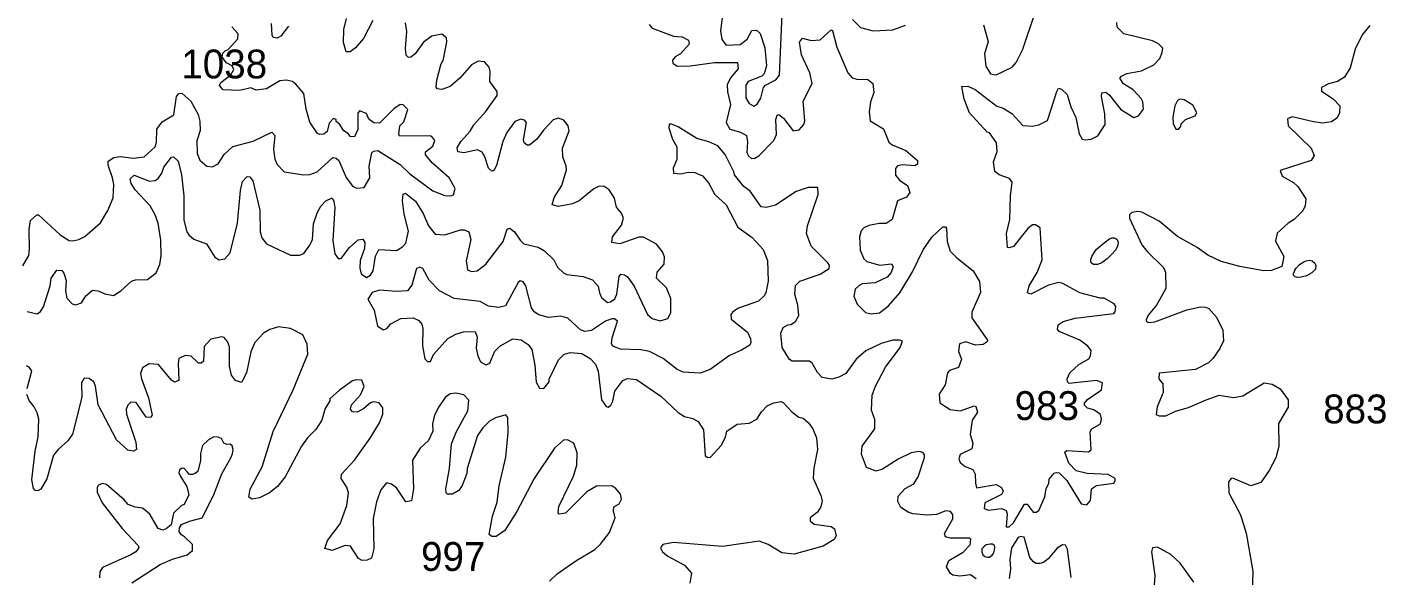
# Model space of a CAD drawing. Header units: kilometres. Extents: x 178.1 to 232.4, y 8228.7 to 8284.8.
# Drawn here: x 201.71 to 209.24, y 8243.56 to 8246.61 of the extents above; entities that cross this region are included whole.
import ezdxf

# ---------------------------------------------------------------- set-up
doc = ezdxf.new("R2010")
doc.units = ezdxf.units.KM
for name, color, linetype in [('1', 7, 'Continuous'), ('2', 7, 'Continuous'), ('21', 7, 'Continuous')]:
    doc.layers.add(name, color=color, linetype=linetype)
doc.styles.add('dgn002', font='dgn002.shx')

msp = doc.modelspace()

# ---------------------------------------------------------------- linework, layer by layer
at = {"layer": '1', "color": 5, "linetype": 'Continuous', "lineweight": 13, "flags": 128}
for points in [[(205.568, 8246.7158), (205.5507, 8246.5851), (205.5587, 8246.5371), (205.5837, 8246.5057), (205.6613, 8246.509), (205.7001, 8246.5399), (205.7256, 8246.5866), (205.7519, 8246.5895), (205.7716, 8246.5699), (205.7974, 8246.4904), (205.8071, 8246.391), (205.794, 8246.3479), (205.7804, 8246.3339), (205.7054, 8246.3042), (205.6924, 8246.2837), (205.6924, 8246.2133), (205.711, 8246.1822), (205.736, 8246.1681), (205.7544, 8246.179), (205.7751, 8246.2123), (205.7897, 8246.2719), (205.8005, 8246.2838), (205.859, 8246.314), (205.8779, 8246.3395), (205.8947, 8246.7185)], [(207.0108, 8246.6196), (207.0352, 8246.526), (207.0156, 8246.4574), (207.0234, 8246.39), (207.0482, 8246.3462), (207.0804, 8246.3411), (207.169, 8246.384), (207.1907, 8246.4096), (207.2275, 8246.4831), (207.2941, 8246.682)], [(203.143, 8246.3125), (203.107, 8246.3076), (203.0346, 8246.2639), (202.9756, 8246.2569), (202.9465, 8246.2695), (202.886, 8246.2549), (202.7942, 8246.2578), (202.7727, 8246.283), (202.7803, 8246.2994), (202.8355, 8246.3422), (202.8522, 8246.3709), (202.8442, 8246.3914), (202.8128, 8246.4087), (202.7876, 8246.4388), (202.7913, 8246.4616), (202.8037, 8246.4753), (202.822, 8246.4825), (202.8756, 8246.5415), (202.8773, 8246.5693), (202.8416, 8246.608)], [(206.2828, 8246.6493), (206.3277, 8246.6044), (206.3982, 8246.5859), (206.5062, 8246.5907), (206.5777, 8246.6165)], [(203.1973, 8246.2906), (203.1776, 8246.304), (203.143, 8246.3125)], [(202.1548, 8245.5885), (202.1841, 8245.6601), (202.1876, 8245.734), (202.1807, 8245.7711), (202.1552, 8245.8411), (202.1555, 8245.8635), (202.1879, 8245.8829), (202.224, 8245.8879), (202.2957, 8245.8798), (202.3548, 8245.8858), (202.4167, 8245.943), (202.4245, 8245.9663), (202.4254, 8246.04), (202.4558, 8246.08), (202.52, 8246.1204), (202.5346, 8246.2207), (202.5468, 8246.2375), (202.5635, 8246.2394), (202.615, 8246.1958), (202.6551, 8246.1217), (202.6634, 8246.0847), (202.6651, 8246.0335), (202.6471, 8245.9761), (202.6488, 8245.9045), (202.6637, 8245.8684), (202.7025, 8245.8341), (202.7349, 8245.8308), (202.7654, 8245.847), (202.7991, 8245.8997), (202.8465, 8245.9437), (202.9598, 8245.9745), (203.0628, 8246.0227), (203.0797, 8246.0055), (203.0733, 8245.9286), (203.0796, 8245.8732), (203.0934, 8245.8442), (203.1318, 8245.804), (203.2405, 8245.786), (203.2748, 8245.7894), (203.3152, 8245.8034), (203.402, 8245.8823), (203.42, 8245.8801), (203.4356, 8245.8658), (203.4754, 8245.7721), (203.5108, 8245.7246), (203.532, 8245.7121), (203.576, 8245.7164), (203.6063, 8245.7695), (203.6034, 8245.8353), (203.6175, 8245.9093), (203.6266, 8245.9174), (203.651, 8245.9222), (203.7745, 8245.8435), (203.8279, 8245.792), (203.9556, 8245.6972), (204.0218, 8245.673), (204.0559, 8245.6707), (204.0705, 8245.6759), (204.0809, 8245.7109), (204.0474, 8245.7711), (203.954, 8245.8518), (203.9161, 8245.897), (203.9155, 8245.9137), (203.9566, 8245.9452), (203.9666, 8245.9767), (203.9513, 8245.9988), (203.939, 8246.003), (203.7721, 8246.0016), (203.7681, 8246.0123), (203.773, 8246.0589), (203.7945, 8246.0807), (203.8167, 8246.1501), (203.7924, 8246.1757), (203.7755, 8246.177), (203.74, 8246.1529), (203.6609, 8246.074), (203.6284, 8246.075), (203.6016, 8246.096), (203.5883, 8246.1263), (203.5503, 8246.1422), (203.5394, 8246.1298), (203.5405, 8246.0379), (203.5217, 8245.9985), (203.4978, 8245.9991), (203.488, 8246.0143), (203.4619, 8246.0313), (203.439, 8246.0682), (203.4208, 8246.0829), (203.4197, 8246.0938), (203.4048, 8246.0997), (203.3813, 8246.0738), (203.3695, 8246.0279), (203.3514, 8246.0117), (203.3302, 8246.0099), (203.3159, 8246.0163)], [(203.3159, 8246.0163), (203.2743, 8246.079), (203.2545, 8246.1513), (203.2407, 8246.2375), (203.1973, 8246.2906)], [(201.6818, 8245.2816), (201.7156, 8245.3394), (201.7203, 8245.3745), (201.7171, 8245.483), (201.725, 8245.5344), (201.761, 8245.5653), (201.7703, 8245.5647), (201.8889, 8245.4547)], [(202.027, 8245.4456), (202.1131, 8245.5207), (202.1548, 8245.5885)], [(201.8889, 8245.4547), (201.9397, 8245.4229), (201.9607, 8245.4206), (201.9938, 8245.428), (202.027, 8245.4456)], [(202.2865, 8243.5244), (202.4444, 8243.6255), (202.513, 8243.6557), (202.5933, 8243.6796), (202.6233, 8243.7032), (202.6233, 8243.737), (202.5792, 8243.7785), (202.5633, 8243.7897), (202.5498, 8243.8062), (202.5516, 8243.8279), (202.5622, 8243.8465), (202.6066, 8243.8661), (202.6776, 8243.8849), (202.7404, 8244.0076), (202.7858, 8244.1274), (202.8354, 8244.217), (202.8451, 8244.2388), (202.8492, 8244.2636), (202.8441, 8244.2832), (202.8327, 8244.2936), (202.8131, 8244.2913), (202.797, 8244.2983), (202.7842, 8244.3245), (202.7651, 8244.3315), (202.7408, 8244.3328), (202.7128, 8244.3166), (202.6781, 8244.285), (202.6685, 8244.2411), (202.6683, 8244.2025), (202.6529, 8244.1412), (202.6387, 8244.1305), (202.6242, 8244.1242), (202.6066, 8244.1253), (202.5932, 8244.1397), (202.5777, 8244.1573), (202.5653, 8244.1593), (202.5509, 8244.15), (202.5478, 8244.1346), (202.5561, 8244.1131)], [(202.5561, 8244.1131), (202.5914, 8244.0572), (202.6023, 8244.0115), (202.5765, 8243.958), (202.562, 8243.9529), (202.5174, 8243.9109), (202.5054, 8243.8445), (202.4775, 8243.8233), (202.458, 8243.8166), (202.4332, 8243.8242), (202.3867, 8243.9043), (202.3621, 8243.9258), (202.3457, 8243.9372), (202.3056, 8243.9427), (202.266, 8243.9586), (202.2447, 8243.9838), (202.1471, 8244.0685), (202.1245, 8244.0747), (202.1016, 8244.0661), (202.0942, 8244.0525), (202.0943, 8244.0273), (202.1229, 8243.9674), (202.2327, 8243.8252), (202.3229, 8243.73), (202.3258, 8243.7181), (202.3083, 8243.6961), (202.2818, 8243.6783), (202.1249, 8243.609), (202.1088, 8243.5842), (202.1073, 8243.5515)]]:
    msp.add_lwpolyline(points, dxfattribs=at)
at = {"layer": '2', "color": 3, "linetype": 'Continuous', "lineweight": 0, "flags": 128}
for points in [[(203.1561, 8246.611), (203.1137, 8246.5557), (203.0931, 8246.5449), (203.0706, 8246.5495), (203.0651, 8246.562), (203.0619, 8246.6263)], [(203.6237, 8246.6423), (203.5715, 8246.5426), (203.527, 8246.4914), (203.4978, 8246.4692), (203.4764, 8246.4686), (203.4601, 8246.5217), (203.4631, 8246.5922), (203.4781, 8246.6544)], [(204.4749, 8246.0764), (204.4641, 8246.0896), (204.4448, 8246.0951), (204.4118, 8246.0822), (204.367, 8246.0223), (204.3438, 8245.9721), (204.3093, 8245.8386), (204.2947, 8245.8112), (204.2834, 8245.8077), (204.2646, 8245.8236), (204.2453, 8245.8873), (204.2297, 8245.9127), (204.2033, 8245.9255), (204.1282, 8245.9081), (204.0955, 8245.9149), (204.0908, 8245.9359), (204.1119, 8245.9722), (204.1635, 8246.0283), (204.1833, 8246.0643), (204.2481, 8246.1359), (204.3126, 8246.2278), (204.3123, 8246.2488), (204.2718, 8246.3051), (204.2747, 8246.3594), (204.2689, 8246.3833), (204.2434, 8246.4129), (204.2077, 8246.4172), (204.1709, 8246.3979), (204.1055, 8246.3227), (204.0515, 8246.2772), (204.0063, 8246.2602), (203.9804, 8246.2636), (203.9755, 8246.274), (203.9787, 8246.3125), (203.9999, 8246.397), (204.0152, 8246.4292), (204.0344, 8246.5252), (204.0325, 8246.5467), (204.0057, 8246.5674), (203.9511, 8246.5554), (203.9053, 8246.5223), (203.8573, 8246.458), (203.8343, 8246.4399), (203.8208, 8246.4382), (203.808, 8246.4507), (203.8046, 8246.4869), (203.8124, 8246.5815), (203.8046, 8246.6306)], [(205.1567, 8246.6211), (205.1717, 8246.5996), (205.2915, 8246.5565), (205.3397, 8246.5524), (205.3746, 8246.5337), (205.377, 8246.5116), (205.3287, 8246.4578), (205.3, 8246.442), (205.2861, 8246.4234), (205.2867, 8246.4069), (205.3113, 8246.3904), (205.3825, 8246.3918), (205.5186, 8246.4097), (205.6456, 8246.4091), (205.6503, 8246.3748), (205.6067, 8246.3241), (205.5887, 8246.2862), (205.5901, 8246.2468), (205.6064, 8246.177), (205.5836, 8246.0764), (205.6034, 8246.0397), (205.6628, 8246.0234), (205.6953, 8246.0058), (205.7019, 8245.9702), (205.6982, 8245.91), (205.7068, 8245.8919), (205.7226, 8245.8783), (205.7423, 8245.8798), (205.7635, 8245.8918), (205.8467, 8245.977), (205.8613, 8246.0098), (205.8584, 8246.0946), (205.8664, 8246.1176), (205.874, 8246.1209), (205.9017, 8246.1011), (205.9547, 8246.0315), (205.9871, 8246.0366)], [(207.154, 8245.7658), (207.0968, 8245.7873), (207.0731, 8245.8045), (207.0648, 8245.8585), (207.0861, 8245.9165), (207.0826, 8245.9641), (207.0429, 8246.0194), (207.0295, 8246.023), (206.9318, 8246.1304), (206.902, 8246.2073), (206.8905, 8246.2773), (206.9236, 8246.2783), (206.9644, 8246.2598), (207.0836, 8246.1679), (207.1192, 8246.1563), (207.167, 8246.1264), (207.2282, 8246.0611), (207.2815, 8246.056), (207.3162, 8246.0639), (207.3657, 8246.089), (207.4157, 8246.25), (207.4259, 8246.2676), (207.4424, 8246.2629), (207.473, 8246.233), (207.4949, 8246.164), (207.5226, 8246.1046), (207.5406, 8246.0147), (207.5573, 8245.9855), (207.5735, 8245.9803), (207.6078, 8245.9856), (207.6436, 8246.0029), (207.6851, 8246.0663), (207.6836, 8246.1256), (207.6644, 8246.2214), (207.6666, 8246.2424), (207.6889, 8246.2447), (207.7093, 8246.2291), (207.7718, 8246.1492), (207.8435, 8246.1055), (207.8697, 8246.1143), (207.8975, 8246.1509), (207.8926, 8246.1913), (207.8841, 8246.211), (207.8394, 8246.2591), (207.7854, 8246.2918), (207.7651, 8246.3222), (207.7749, 8246.3342), (207.804, 8246.3487), (207.8863, 8246.3631), (207.9553, 8246.3966), (207.9879, 8246.4323), (208.0015, 8246.4647), (208.0046, 8246.4898), (207.9806, 8246.5129), (207.947, 8246.5299), (207.7875, 8246.5683), (207.7517, 8246.6055), (207.7493, 8246.6324)], [(209.1532, 8246.6153), (209.1093, 8246.5628), (209.0717, 8246.4845), (209.0438, 8246.3799), (209.0113, 8246.3286), (208.9724, 8246.3037), (208.9226, 8246.2925), (208.884, 8246.2705), (208.8843, 8246.2517), (208.9488, 8246.2076), (208.9854, 8246.169), (208.9842, 8246.1298), (208.9692, 8246.1008), (208.9389, 8246.0805), (208.891, 8246.074), (208.8392, 8246.0802), (208.7207, 8246.1083), (208.6964, 8246.0966), (208.6995, 8246.0594), (208.8276, 8245.934), (208.844, 8245.8942), (208.8263, 8245.8661), (208.6547, 8245.811), (208.6654, 8245.7791), (208.7284, 8245.745), (208.7535, 8245.7217), (208.7965, 8245.6528), (208.793, 8245.6148), (208.7803, 8245.5871), (208.7335, 8245.5385), (208.7003, 8245.5182), (208.6382, 8245.4637), (208.6289, 8245.4197), (208.6761, 8245.3341), (208.6645, 8245.2775), (208.6078, 8245.2561), (208.5637, 8245.2544), (208.432, 8245.2791), (208.328, 8245.3067), (208.2537, 8245.3408), (208.1949, 8245.383), (208.0865, 8245.4456), (207.9833, 8245.5291), (207.8881, 8245.5797), (207.8657, 8245.5832), (207.832, 8245.5771), (207.8203, 8245.5655), (207.8202, 8245.5467), (207.8884, 8245.399), (207.918, 8245.3608), (208.0084, 8245.2737), (208.0195, 8245.246), (208.0212, 8245.1567), (207.9694, 8245.063), (207.9233, 8245.0076), (207.9114, 8244.9833), (207.9129, 8244.973), (207.9258, 8244.968), (207.9592, 8244.9709), (208.1371, 8245.0388), (208.2139, 8245.0547), (208.2402, 8245.0535), (208.2586, 8245.0447), (208.3025, 8244.9973), (208.3372, 8244.926), (208.3405, 8244.8669), (208.3213, 8244.8228), (208.284, 8244.7699), (208.257, 8244.7448), (208.1851, 8244.7077), (207.9836, 8244.6873), (207.9817, 8244.655), (208.0046, 8244.6278), (208.0063, 8244.5793)], [(206.0009, 8246.4532), (205.9902, 8246.5226), (206.0057, 8246.5442), (206.0551, 8246.5313), (206.1048, 8246.5353), (206.1645, 8246.5919), (206.1718, 8246.5866), (206.1973, 8246.4944), (206.257, 8246.3529), (206.2821, 8246.3258), (206.3077, 8246.3177), (206.3679, 8246.3159), (206.3966, 8246.2937), (206.4015, 8246.2431), (206.3841, 8246.1907), (206.3753, 8246.1363), (206.3822, 8246.0858), (206.4556, 8246.0424), (206.484, 8245.9674), (206.5029, 8245.9532), (206.5799, 8245.922), (206.6445, 8245.867), (206.6432, 8245.8453), (206.6297, 8245.8369), (206.5602, 8245.8419), (206.5338, 8245.8369), (206.5219, 8245.8216), (206.5226, 8245.7846), (206.5464, 8245.7548), (206.5877, 8245.7275), (206.602, 8245.6889), (206.5825, 8245.6628), (206.5333, 8245.6435), (206.503, 8245.5387), (206.4697, 8245.5177), (206.4305, 8245.5174), (206.3733, 8245.5065), (206.3454, 8245.4921), (206.3315, 8245.4757), (206.3226, 8245.4425), (206.3255, 8245.3683), (206.3457, 8245.3218), (206.3632, 8245.3059), (206.4351, 8245.2856), (206.5004, 8245.2937), (206.5083, 8245.2769), (206.4976, 8245.2442), (206.4756, 8245.2194), (206.4088, 8245.1886), (206.3381, 8245.1818), (206.3198, 8245.1735), (206.2987, 8245.1527), (206.2913, 8245.1141), (206.3089, 8245.0692), (206.3547, 8245.0233), (206.3865, 8245.0156), (206.4338, 8245.0206), (206.4824, 8245.06), (206.5466, 8245.1315), (206.6168, 8245.2487), (206.6748, 8245.3711), (206.7226, 8245.4402), (206.7835, 8245.4992), (206.7984, 8245.4988), (206.8047, 8245.4887), (206.8083, 8245.4166), (206.8252, 8245.3632), (206.8619, 8245.3256), (206.9534, 8245.2537), (206.9886, 8245.1947), (206.9939, 8245.1335), (206.945, 8245.0249), (206.9448, 8244.9937), (207.0317, 8244.8695), (207.03, 8244.8596), (207.0085, 8244.8461), (206.9651, 8244.8428), (206.9118, 8244.8609), (206.8762, 8244.8496), (206.8707, 8244.8063), (206.8886, 8244.7647), (206.8716, 8244.7175), (206.8221, 8244.7011), (206.8102, 8244.6878), (206.7967, 8244.6212), (206.7635, 8244.5697), (206.7675, 8244.5215), (206.8249, 8244.4846), (206.8831, 8244.4771), (206.9589, 8244.5051), (206.9667, 8244.5022), (206.9771, 8244.4705), (206.9471, 8244.4269), (206.9367, 8244.346), (206.9511, 8244.2979)], [(206.059, 8246.2943), (206.0471, 8246.3535), (206.0009, 8246.4532)], [(205.9871, 8246.0366), (206.0142, 8246.0652), (206.0195, 8246.087), (206.0102, 8246.1955), (206.059, 8246.2943)], [(208.0701, 8246.1692), (208.0591, 8246.1059), (208.061, 8246.071), (208.0756, 8246.0399), (208.0905, 8246.0394), (208.1034, 8246.0549), (208.1059, 8246.0699), (208.1296, 8246.0941), (208.1835, 8246.1134), (208.1936, 8246.1303), (208.1705, 8246.1742), (208.1233, 8246.2037), (208.1012, 8246.2072), (208.0862, 8246.1993), (208.0701, 8246.1692)], [(203.61, 8245.2296), (203.626, 8245.254), (203.638, 8245.3349), (203.6559, 8245.3722), (203.7548, 8245.3663), (203.7875, 8245.3878), (203.8057, 8245.4082), (203.8205, 8245.4745), (203.7965, 8245.5688), (203.7877, 8245.6421), (203.7911, 8245.6799), (203.8045, 8245.6854), (203.8603, 8245.6406), (203.9025, 8245.5725), (203.932, 8245.5041), (203.9685, 8245.4572), (204.0234, 8245.4549), (204.1104, 8245.4813), (204.1307, 8245.4811), (204.1549, 8245.4707), (204.166, 8245.4283), (204.1417, 8245.3092), (204.1491, 8245.2597), (204.171, 8245.251), (204.2013, 8245.2539), (204.2508, 8245.2912), (204.3468, 8245.4167), (204.3678, 8245.4852), (204.3833, 8245.4909), (204.409, 8245.4703), (204.4396, 8245.4239), (204.4602, 8245.4042), (204.5402, 8245.3847), (204.5757, 8245.3649), (204.6265, 8245.3156), (204.6475, 8245.2752), (204.6804, 8245.2425), (204.6998, 8245.2341), (204.7896, 8245.2234), (204.8414, 8245.2045), (204.8739, 8245.1698), (204.8807, 8245.1316), (204.8922, 8245.1066), (204.924, 8245.0785), (204.9405, 8245.0819), (204.9652, 8245.0992), (204.9763, 8245.1254), (204.9897, 8245.2238), (204.9994, 8245.2358), (205.0182, 8245.2329), (205.0366, 8245.221), (205.0732, 8245.1686), (205.1458, 8245.0126), (205.1726, 8244.9893), (205.2164, 8244.9762), (205.2586, 8244.9895), (205.2769, 8245.0219), (205.2758, 8245.1005), (205.2522, 8245.1608), (205.197, 8245.2136), (205.2006, 8245.2478), (205.2394, 8245.2912), (205.2411, 8245.3327), (205.2299, 8245.3605), (205.1972, 8245.403), (205.1249, 8245.4416), (205.0987, 8245.4417), (204.9932, 8245.4043), (204.9488, 8245.4123), (204.9531, 8245.4434), (205.0017, 8245.5081), (205.014, 8245.5465), (205.003, 8245.5742), (204.975, 8245.6075), (204.963, 8245.6568), (204.9349, 8245.7035), (204.9062, 8245.7217), (204.879, 8245.7247), (204.8498, 8245.7093), (204.7682, 8245.6435), (204.7298, 8245.6251), (204.6526, 8245.6116), (204.6175, 8245.621), (204.629, 8245.6609), (204.6712, 8245.7277), (204.6977, 8245.8141), (204.6962, 8245.8353), (204.678, 8245.886), (204.6749, 8245.934), (204.7125, 8246.0302), (204.7074, 8246.0579), (204.682, 8246.0908), (204.6525, 8246.102), (204.6241, 8246.0919), (204.5691, 8246.0339)], [(204.4635, 8245.9643), (204.4596, 8245.9812), (204.4749, 8246.0764)], [(204.5691, 8246.0339), (204.5322, 8245.9839), (204.4927, 8245.9506), (204.4799, 8245.9519), (204.4635, 8245.9643)], [(206.6827, 8244.2182), (206.6829, 8244.2358), (206.6737, 8244.2462), (206.6535, 8244.2518), (206.6089, 8244.2452), (206.5358, 8244.2091), (206.4502, 8244.1545), (206.4151, 8244.1432), (206.3618, 8244.1637), (206.3328, 8244.2371), (206.3362, 8244.2818), (206.4081, 8244.3779), (206.4065, 8244.4289), (206.3886, 8244.4815), (206.3932, 8244.5638), (206.4106, 8244.6146), (206.4658, 8244.7202), (206.5483, 8244.8286), (206.5606, 8244.8639), (206.5456, 8244.8706), (206.5071, 8244.8689), (206.4417, 8244.8508), (206.3577, 8244.8105), (206.3045, 8244.7637), (206.2462, 8244.6844), (206.2084, 8244.6638), (206.1684, 8244.6535), (206.116, 8244.6626), (206.0901, 8244.6902), (206.0599, 8244.7428), (206.0441, 8244.7534), (205.9485, 8244.7537), (205.9336, 8244.7626), (205.8925, 8244.8293), (205.8864, 8244.9088), (205.8987, 8244.9396), (205.9243, 8244.9544), (205.9421, 8244.9567), (205.9676, 8244.974), (205.9849, 8245.0074), (205.9802, 8245.0643), (205.9638, 8245.1242), (205.9673, 8245.1734), (205.9918, 8245.1978), (206.1044, 8245.2364), (206.1546, 8245.2664), (206.1559, 8245.283), (206.1466, 8245.2996), (206.0551, 8245.3912), (206.028, 8245.4622), (206.0333, 8245.5036), (206.0936, 8245.6773), (206.0908, 8245.7172), (206.0375, 8245.7169), (205.9704, 8245.6937), (205.857, 8245.6189), (205.8051, 8245.6049), (205.7771, 8245.6096), (205.7167, 8245.697), (205.6814, 8245.7228), (205.6284, 8245.7862), (205.6258, 8245.8027), (205.5771, 8245.9005), (205.5362, 8245.9483), (205.4876, 8245.9697), (205.4201, 8245.9887), (205.3168, 8246.0525), (205.2802, 8246.0685), (205.2675, 8246.0683), (205.2645, 8246.0484), (205.285, 8245.9847), (205.3085, 8245.9415), (205.3087, 8245.8712), (205.2889, 8245.8236), (205.2907, 8245.796), (205.3316, 8245.7925), (205.3718, 8245.8023), (205.4099, 8245.8007), (205.452, 8245.7806), (205.4847, 8245.7431), (205.5193, 8245.6774), (205.5826, 8245.62), (205.6468, 8245.496), (205.7265, 8245.4401), (205.7887, 8245.3729), (205.8122, 8245.3112), (205.8155, 8245.1967), (205.8027, 8245.1322), (205.7929, 8245.1149), (205.7617, 8245.0857), (205.6516, 8245.047), (205.6205, 8245.0277), (205.6084, 8245.013), (205.6111, 8244.9859), (205.702, 8244.9144)], [(201.7065, 8245.0291), (201.7612, 8245.0158), (201.7805, 8245.0281), (201.7979, 8245.0541), (201.8348, 8245.1714), (201.8405, 8245.213), (201.8709, 8245.2589), (201.8989, 8245.2553), (201.9108, 8245.2415), (201.9227, 8245.1999), (201.9195, 8245.144), (201.9272, 8245.103), (201.9568, 8245.0707), (201.9766, 8245.0652), (202.0087, 8245.0774), (202.0324, 8245.1154), (202.0694, 8245.1469), (202.1009, 8245.1442), (202.1365, 8245.1271), (202.1844, 8245.1179), (202.2256, 8245.1426), (202.286, 8245.1962), (202.3074, 8245.2037), (202.3732, 8245.2071), (202.4224, 8245.2436), (202.4416, 8245.2902), (202.4493, 8245.3402), (202.4478, 8245.4238), (202.4324, 8245.5181), (202.4164, 8245.5653), (202.3885, 8245.6146), (202.3046, 8245.7037), (202.2836, 8245.7392), (202.2784, 8245.7643), (202.2995, 8245.7859), (202.3847, 8245.7516), (202.4162, 8245.7549), (202.4332, 8245.7665), (202.454, 8245.7952), (202.4645, 8245.8287), (202.507, 8245.8857), (202.5174, 8245.8876), (202.5433, 8245.8624), (202.5628, 8245.7866), (202.5745, 8245.6701), (202.5746, 8245.5351), (202.5922, 8245.4711), (202.6026, 8245.4536), (202.6299, 8245.4297), (202.7003, 8245.405), (202.748, 8245.3298), (202.7721, 8245.3156), (202.8029, 8245.3215), (202.8328, 8245.3538), (202.8725, 8245.5192), (202.8888, 8245.6997), (202.9006, 8245.7496), (202.9267, 8245.778), (202.9407, 8245.7753), (202.9581, 8245.7539), (202.9976, 8245.591), (202.9993, 8245.4699), (203.0077, 8245.437), (203.0339, 8245.4042), (203.1669, 8245.3412), (203.216, 8245.3412), (203.2407, 8245.3498), (203.2734, 8245.3962), (203.2884, 8245.429), (203.2945, 8245.5157), (203.3157, 8245.5791), (203.3344, 8245.6125), (203.3628, 8245.6425), (203.3972, 8245.6587), (203.4071, 8245.6389), (203.4124, 8245.6048), (203.401, 8245.4199), (203.4125, 8245.3479), (203.431, 8245.3228), (203.4478, 8245.3224), (203.4943, 8245.3838), (203.543, 8245.4261), (203.5678, 8245.4296), (203.5784, 8245.4106)], [(207.1588, 8245.6707), (207.1683, 8245.7461), (207.154, 8245.7658)], [(207.1528, 8245.3813), (207.1434, 8245.3839), (207.1374, 8245.4607), (207.1553, 8245.5397), (207.1588, 8245.6707)], [(206.9502, 8244.152), (206.9644, 8244.126), (206.9646, 8244.0767), (206.9714, 8244.0515), (207.0808, 8244.0689), (207.1097, 8244.052), (207.1193, 8244.0313), (207.1105, 8244.0133), (207.018, 8243.9677), (207.0139, 8243.9352), (207.0369, 8243.9276), (207.1103, 8243.9359), (207.1347, 8243.925), (207.1418, 8243.9063), (207.1363, 8243.8345), (207.1531, 8243.8339), (207.1764, 8243.8565), (207.2379, 8243.9603), (207.2514, 8243.9598), (207.2862, 8243.9163), (207.3027, 8243.9163), (207.3164, 8243.9246), (207.3506, 8244.0009), (207.3581, 8244.0462), (207.3724, 8244.0741), (207.3742, 8244.0992), (207.4022, 8244.1312), (207.4148, 8244.1363), (207.4289, 8244.133), (207.4712, 8244.0905), (207.5521, 8243.9623), (207.5832, 8243.9558), (207.6031, 8243.981), (207.6092, 8244.0452), (207.6367, 8244.0641), (207.7329, 8244.0761), (207.7409, 8244.0887), (207.7396, 8244.1029), (207.7013, 8244.1251), (207.5848, 8244.1299), (207.5244, 8244.1451), (207.4828, 8244.1883), (207.4618, 8244.2478), (207.4722, 8244.2586), (207.592, 8244.2508), (207.6062, 8244.2606), (207.602, 8244.3617), (207.61, 8244.3783), (207.6578, 8244.4059), (207.6639, 8244.4328), (207.6587, 8244.4571), (207.6222, 8244.484), (207.5868, 8244.4925), (207.5709, 8244.5094), (207.5704, 8244.5212), (207.5871, 8244.5412), (207.6635, 8244.5938), (207.6689, 8244.6323), (207.636, 8244.6451), (207.485, 8244.629), (207.4752, 8244.6389), (207.4737, 8244.6555), (207.4879, 8244.6881), (207.539, 8244.7339), (207.5933, 8244.7671), (207.603, 8244.7834), (207.6064, 8244.8118), (207.5882, 8244.8361), (207.5438, 8244.8706), (207.4289, 8244.9173), (207.4207, 8244.9303), (207.4248, 8244.9554), (207.4524, 8244.9729), (207.5175, 8244.9925), (207.7318, 8245.0173), (207.7403, 8245.0278), (207.7444, 8245.0565), (207.7338, 8245.0722), (207.6794, 8245.1023), (207.6568, 8245.1033), (207.5439, 8245.1329), (207.4498, 8245.1843), (207.4281, 8245.19), (207.3696, 8245.1752), (207.2729, 8245.1251), (207.2541, 8245.1314), (207.2627, 8245.1709), (207.3066, 8245.2456), (207.3346, 8245.3161), (207.3235, 8245.4934), (207.2981, 8245.5087), (207.2819, 8245.5087), (207.2565, 8245.4885), (207.1758, 8245.3899), (207.1528, 8245.3813)], [(203.5784, 8245.4106), (203.577, 8245.3784), (203.5539, 8245.3112), (203.5515, 8245.2698), (203.5589, 8245.2383)], [(207.6355, 8245.3727), (207.6787, 8245.4088), (207.7078, 8245.431), (207.7218, 8245.4368), (207.7347, 8245.4368), (207.7452, 8245.4321), (207.751, 8245.4275), (207.7568, 8245.4135), (207.7557, 8245.3972), (207.744, 8245.3715), (207.7195, 8245.3447), (207.695, 8245.3202), (207.6658, 8245.2992), (207.6425, 8245.2898), (207.6285, 8245.2887), (207.6192, 8245.2898), (207.6075, 8245.298), (207.6052, 8245.3085), (207.6052, 8245.3178), (207.611, 8245.3342), (207.6355, 8245.3727)], [(205.4949, 8244.7073), (205.4392, 8244.6875), (205.3442, 8244.6916), (205.3115, 8244.7066), (205.2335, 8244.7682), (205.1569, 8244.8063), (205.1105, 8244.8163), (204.9965, 8244.8197), (204.9581, 8244.8343), (204.9469, 8244.8488), (204.9498, 8244.8821), (204.9811, 8244.9749), (204.9644, 8244.989), (204.9483, 8244.989), (204.9136, 8244.9743), (204.8366, 8244.923), (204.799, 8244.9169), (204.7755, 8244.9271), (204.7051, 8244.9927), (204.666, 8245.0024), (204.5977, 8244.9959), (204.5443, 8245.0094), (204.5177, 8245.0268), (204.503, 8245.0498), (204.4721, 8245.1709), (204.458, 8245.1927), (204.441, 8245.1995), (204.4295, 8245.189), (204.3587, 8245.0603), (204.3216, 8245.0518), (204.2653, 8245.0582), (204.2189, 8245.0846), (204.0748, 8245.1011), (203.9931, 8245.1433), (203.935, 8245.2023), (203.9005, 8245.2666), (203.8848, 8245.2754), (203.8653, 8245.2677), (203.8404, 8245.1743), (203.8153, 8245.1427), (203.7542, 8245.1391), (203.6603, 8245.1472), (203.62, 8245.1339), (203.5952, 8245.0974), (203.6315, 8245.0361), (203.6497, 8244.9471), (203.6833, 8244.9269), (203.7017, 8244.934), (203.723, 8244.9604), (203.7779, 8244.9891), (203.8468, 8244.994), (203.8793, 8244.9796), (203.8947, 8244.9589), (203.9013, 8244.9351), (203.898, 8244.8378), (203.9121, 8244.7671), (203.9273, 8244.7506), (203.9424, 8244.7514), (203.9598, 8244.7897), (204.039, 8244.8784), (204.083, 8244.9038), (204.1269, 8244.9168), (204.1914, 8244.9173), (204.2023, 8244.8872), (204.196, 8244.8247), (204.2053, 8244.7833), (204.2207, 8244.7503), (204.2501, 8244.7334), (204.2722, 8244.7418), (204.3001, 8244.8087), (204.3268, 8244.8366), (204.4006, 8244.8771), (204.4454, 8244.8725), (204.485, 8244.8465), (204.5056, 8244.8181), (204.5215, 8244.7316), (204.5301, 8244.637), (204.5473, 8244.6035), (204.5716, 8244.6008), (204.6007, 8244.6393), (204.6012, 8244.6538), (204.6532, 8244.7615), (204.684, 8244.7917), (204.72, 8244.8016), (204.7819, 8244.7949), (204.8284, 8244.7681), (204.8578, 8244.7365), (204.8727, 8244.697), (204.892, 8244.5389), (204.9172, 8244.5015), (204.9278, 8244.4975), (204.9435, 8244.5094), (204.9542, 8244.531), (204.9663, 8244.5869), (205.0091, 8244.6451)], [(208.7445, 8245.2697), (208.7627, 8245.2902), (208.7855, 8245.3038), (208.7991, 8245.3106), (208.8161, 8245.3129), (208.8332, 8245.3106), (208.848, 8245.297), (208.8536, 8245.2845), (208.8514, 8245.2629), (208.8309, 8245.2436), (208.8002, 8245.2265), (208.7718, 8245.2186), (208.7514, 8245.2174), (208.7377, 8245.2209), (208.7298, 8245.2311), (208.7286, 8245.239), (208.7355, 8245.2561), (208.7366, 8245.2584), (208.7445, 8245.2697)], [(203.5589, 8245.2383), (203.5879, 8245.2181), (203.61, 8245.2296)], [(203.4799, 8243.9529), (203.4877, 8244.0236), (203.4795, 8244.0546), (203.4476, 8244.1024), (203.4502, 8244.1262), (203.5209, 8244.2045), (203.6091, 8244.3263), (203.6602, 8244.4119), (203.6787, 8244.4586), (203.6787, 8244.4936), (203.6579, 8244.5214), (203.6275, 8244.5272), (203.6114, 8244.5229), (203.5737, 8244.4905), (203.5361, 8244.4712), (203.5103, 8244.4718), (203.4997, 8244.4868), (203.505, 8244.5106), (203.5543, 8244.5667), (203.5754, 8244.6131), (203.563, 8244.6484), (203.531, 8244.6501), (203.5112, 8244.6435), (203.4394, 8244.5929), (203.385, 8244.545), (203.3841, 8244.5334), (203.3593, 8244.4908), (203.3399, 8244.4254), (203.3073, 8244.3743), (203.2603, 8244.3286), (203.2287, 8244.2826), (203.1367, 8244.1123), (203.0952, 8244.0582), (203.0501, 8244.023), (202.9949, 8243.9953), (202.9546, 8243.9884), (202.9356, 8243.9984), (202.9435, 8244.0427), (203.0093, 8244.1669), (203.0701, 8244.3637), (203.1822, 8244.5949), (203.2624, 8244.7918), (203.259, 8244.8475), (203.2357, 8244.8987), (203.1668, 8244.9344), (203.1004, 8244.9431), (203.0524, 8244.9292), (203.018, 8244.9089), (202.9693, 8244.8562), (202.9465, 8244.8043), (202.9233, 8244.689), (202.8946, 8244.6342), (202.8627, 8244.6454), (202.8399, 8244.6764), (202.8281, 8244.726), (202.8279, 8244.8328), (202.8182, 8244.8619), (202.7987, 8244.885), (202.7852, 8244.8887), (202.7244, 8244.8754), (202.6889, 8244.8352), (202.6836, 8244.7536), (202.6717, 8244.7425), (202.6561, 8244.7419), (202.6165, 8244.7818), (202.583, 8244.7849), (202.5484, 8244.7682), (202.5435, 8244.7404), (202.5482, 8244.6465), (202.5232, 8244.6374), (202.5067, 8244.6474), (202.4344, 8244.7355), (202.3833, 8244.7387), (202.3462, 8244.7158), (202.3344, 8244.6844), (202.3399, 8244.6544), (202.3794, 8244.5493), (202.4001, 8244.454), (202.3917, 8244.4416), (202.3672, 8244.443), (202.3107, 8244.5241), (202.2813, 8244.5253), (202.2641, 8244.509), (202.2553, 8244.4873), (202.2573, 8244.4595), (202.3098, 8244.3032), (202.3128, 8244.2624), (202.297, 8244.2538), (202.2649, 8244.259), (202.2019, 8244.3165), (202.1006, 8244.5109), (202.0855, 8244.6139), (202.0758, 8244.6379), (202.051, 8244.658), (202.0229, 8244.6594)], [(205.702, 8244.9144), (205.7183, 8244.8766), (205.7198, 8244.8562), (205.7132, 8244.8427), (205.668, 8244.8135)], [(205.668, 8244.8135), (205.6022, 8244.7838), (205.4949, 8244.7073)], [(201.7057, 8244.6013), (201.7316, 8244.6994), (201.7184, 8244.7208), (201.7021, 8244.7276)], [(202.0229, 8244.6594), (202.0071, 8244.6335), (202.0098, 8244.5541), (201.9578, 8244.3487), (201.9326, 8244.3112)], [(205.0091, 8244.6451), (205.036, 8244.6567), (205.0854, 8244.651), (205.2202, 8244.5591), (205.3164, 8244.4688)], [(201.853, 8244.2319), (201.8155, 8244.0998), (201.7822, 8244.0427), (201.7652, 8244.0334), (201.7507, 8244.0362), (201.7408, 8244.0464), (201.7318, 8244.0953), (201.7502, 8244.2532), (201.7679, 8244.3342), (201.7713, 8244.4323), (201.7625, 8244.4671), (201.7461, 8244.4992), (201.7171, 8244.535), (201.7056, 8244.5679)], [(204.6027, 8243.5328), (204.6462, 8243.5743), (204.749, 8243.6461), (204.8543, 8243.7088), (204.8855, 8243.7383), (204.9361, 8243.8036), (204.9676, 8243.8838), (204.9581, 8243.9227), (204.9607, 8243.9447), (204.9898, 8243.9626), (205.0022, 8243.9884), (204.997, 8244.0161), (204.9719, 8244.0469), (204.9489, 8244.0611), (204.8646, 8244.0597), (204.8099, 8244.0279), (204.6913, 8243.91), (204.6566, 8243.9038), (204.652, 8243.912), (204.6541, 8243.947), (204.7358, 8244.1146), (204.7539, 8244.1768), (204.7571, 8244.2445), (204.7387, 8244.2977), (204.7027, 8244.3173), (204.68, 8244.3146), (204.6305, 8244.2715), (204.5182, 8244.1031), (204.4226, 8243.9187), (204.3554, 8243.8131), (204.3069, 8243.7813), (204.2833, 8243.7814), (204.2687, 8243.7919), (204.2866, 8243.893), (204.3125, 8243.9714), (204.3244, 8244.0609), (204.3601, 8244.2208), (204.3736, 8244.3597), (204.3721, 8244.4399), (204.3605, 8244.4556), (204.3036, 8244.4384), (204.2701, 8244.4201), (204.2328, 8244.3839), (204.2032, 8244.3415), (204.1468, 8244.157), (204.144, 8244.1309), (204.1184, 8244.0643), (204.1012, 8244.0362), (204.0644, 8244.0151), (204.0384, 8244.0148), (204.0297, 8244.0238), (204.0282, 8244.0451), (204.0494, 8244.157), (204.0595, 8244.2943), (204.0873, 8244.3637), (204.1495, 8244.4784), (204.1556, 8244.5373), (204.1288, 8244.5664), (204.0842, 8244.5755), (204.0515, 8244.5726), (204.0253, 8244.5515), (203.9889, 8244.4993), (203.9661, 8244.454), (203.954, 8244.4061), (203.9558, 8244.3645), (203.932, 8244.3139), (203.8865, 8244.2715), (203.8442, 8244.2038), (203.8484, 8244.0444), (203.837, 8243.9777), (203.8062, 8243.9732), (203.7551, 8244.0504), (203.7272, 8244.071), (203.6991, 8244.0786), (203.6686, 8244.0397), (203.6446, 8243.9727), (203.6251, 8243.8813), (203.6296, 8243.7126), (203.6163, 8243.6611), (203.5927, 8243.6489), (203.5648, 8243.6467), (203.5445, 8243.6586), (203.4998, 8243.7262)], [(208.0063, 8244.5793), (207.9737, 8244.4994), (207.9677, 8244.4569), (207.9833, 8244.4492), (208.0215, 8244.4507)], [(208.1463, 8244.4955), (208.2444, 8244.5395), (208.3166, 8244.5639), (208.3971, 8244.5515), (208.4484, 8244.5611), (208.566, 8244.6337), (208.6112, 8244.6248), (208.6543, 8244.5994), (208.6992, 8244.539), (208.7003, 8244.4978), (208.6465, 8244.4083), (208.6485, 8244.2808), (208.631, 8244.2165), (208.594, 8244.1465), (208.5475, 8244.0808), (208.4926, 8244.0611), (208.3933, 8244.1035), (208.383, 8244.103), (208.3684, 8244.0847), (208.3702, 8244.0222), (208.4349, 8243.9014), (208.4666, 8243.8001), (208.5031, 8243.5884), (208.5005, 8243.4578)], [(205.3975, 8244.4344), (205.4283, 8244.4178), (205.4566, 8244.3729), (205.4667, 8244.2273), (205.4817, 8244.2192), (205.4963, 8244.2206), (205.5554, 8244.2847), (205.5784, 8244.3309), (205.5865, 8244.3658), (205.6436, 8244.4046), (205.7095, 8244.4098), (205.7522, 8244.4322), (205.778, 8244.4723), (205.8098, 8244.5059), (205.8475, 8244.5219), (205.8865, 8244.5298), (205.8998, 8244.5241), (205.9479, 8244.472), (205.9858, 8244.4426), (206.0102, 8244.4371), (206.0394, 8244.4113), (206.0638, 8244.377), (206.0842, 8244.3283), (206.0889, 8244.2624), (206.0691, 8244.1593), (206.0654, 8244.1042), (206.1085, 8244.0082), (206.1152, 8243.9784), (206.108, 8243.9452), (206.0885, 8243.9161), (206.0485, 8243.8836), (206.0478, 8243.8675), (206.0701, 8243.8492), (206.1644, 8243.8354), (206.1844, 8243.8232), (206.1924, 8243.784), (206.181, 8243.7637), (206.1202, 8243.728), (205.9597, 8243.6824), (205.8913, 8243.6906), (205.8155, 8243.7366), (205.7657, 8243.755), (205.5628, 8243.7252), (205.2915, 8243.748), (205.2322, 8243.7359), (205.2185, 8243.7184), (205.2298, 8243.6952), (205.2593, 8243.6708), (205.3519, 8243.6225), (205.3907, 8243.5778), (205.3814, 8243.5224)], [(208.0215, 8244.4507), (208.0738, 8244.4757), (208.1463, 8244.4955)], [(205.3164, 8244.4688), (205.3521, 8244.4459), (205.3975, 8244.4344)], [(201.9326, 8244.3112), (201.8783, 8244.2633), (201.853, 8244.2319)], [(206.9511, 8244.2979), (206.9451, 8244.2664), (206.8802, 8244.2348), (206.8723, 8244.2117), (206.8808, 8244.1916)], [(206.5516, 8243.941), (206.535, 8243.9745), (206.5364, 8244.0053), (206.5747, 8244.0477), (206.6234, 8244.0727), (206.6475, 8244.112), (206.6827, 8244.2182)], [(206.8808, 8244.1916), (206.9086, 8244.1681), (206.9502, 8244.152)], [(203.3714, 8243.7579), (203.4419, 8243.8503), (203.4799, 8243.9529)], [(206.8004, 8243.9227), (206.749, 8243.9029), (206.6971, 8243.8997), (206.6177, 8243.9065), (206.5919, 8243.9148), (206.5516, 8243.941)], [(206.9698, 8243.5466), (206.9383, 8243.5683), (206.8782, 8243.5607), (206.839, 8243.5669), (206.8268, 8243.575), (206.8056, 8243.6116), (206.8175, 8243.6484), (206.8969, 8243.6939), (206.9352, 8243.7338), (206.9394, 8243.7643), (206.9303, 8243.7717), (206.827, 8243.7713), (206.7998, 8243.7786), (206.7939, 8243.7981), (206.8405, 8243.8792), (206.8402, 8243.9019), (206.8274, 8243.9187), (206.8004, 8243.9227)], [(203.4998, 8243.7262), (203.4702, 8243.7315), (203.3979, 8243.7023), (203.3569, 8243.714), (203.3714, 8243.7579)], [(207.0002, 8243.6963), (207.0066, 8243.6789), (207.0167, 8243.6706), (207.0324, 8243.6669), (207.0434, 8243.6669), (207.0572, 8243.6779), (207.0664, 8243.6908), (207.071, 8243.7055), (207.0728, 8243.7239), (207.07, 8243.7312), (207.0599, 8243.7377), (207.0461, 8243.7386), (207.025, 8243.7349), (207.0112, 8243.7239), (207.0011, 8243.7129), (207.0002, 8243.6963)], [(207.4961, 8243.5532), (207.4748, 8243.7112), (207.465, 8243.7333), (207.4479, 8243.7345), (207.418, 8243.7157), (207.3693, 8243.656), (207.343, 8243.6363), (207.3222, 8243.6318), (207.3025, 8243.6301), (207.2872, 8243.6407), (207.2676, 8243.6644), (207.2348, 8243.7779), (207.2142, 8243.7803), (207.2014, 8243.7753), (207.1651, 8243.7172), (207.1556, 8243.6534), (207.1587, 8243.5993), (207.1521, 8243.5473)], [(208.1756, 8243.5283), (208.0996, 8243.6334), (208.0496, 8243.68), (207.974, 8243.722), (207.9475, 8243.7181), (207.9422, 8243.6949), (207.9602, 8243.5638), (207.9531, 8243.4583)]]:
    msp.add_lwpolyline(points, dxfattribs=at)

# ---------------------------------------------------------------- texts
at = {"layer": '21', "color": 6, "linetype": 'Continuous', "lineweight": 13, "true_color": 0xf000f0, "style": 'dgn002'}
msp.add_text('1038', height=0.16, dxfattribs=at).set_placement((202.5614, 8246.3217))
at = {"layer": '21', "color": 7, "linetype": 'Continuous', "lineweight": 0, "style": 'dgn002'}
for s, p in [('983', (207.1825, 8244.4268)), ('883', (208.8934, 8244.4082)), ('997', (203.8909, 8243.5899))]:
    msp.add_text(s, height=0.16, dxfattribs=at).set_placement(p)

doc.saveas('drawing.dxf')
